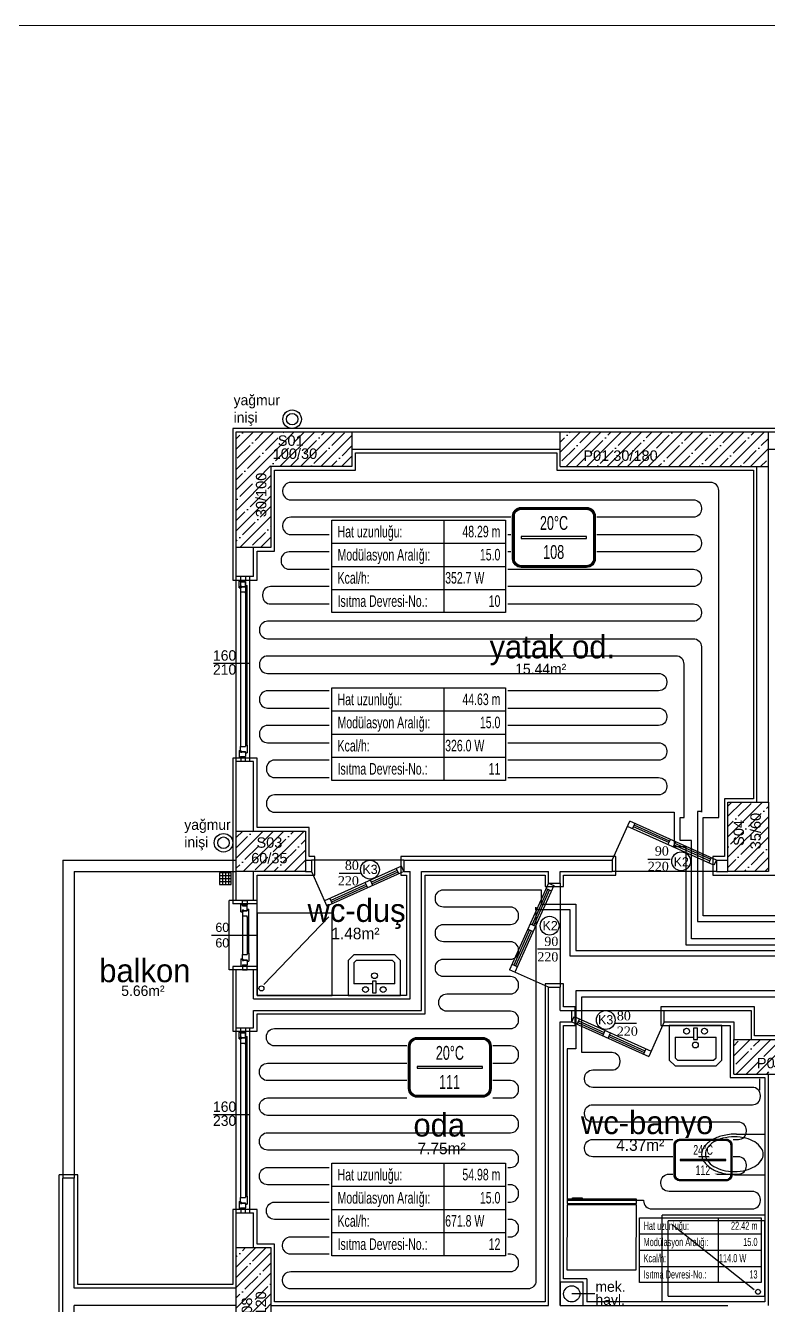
# Model space of a CAD drawing. Header units: centimetres. Extents: x 275281 to 287704, y -444050 to -441150.
# Drawn here: x 277369 to 278011, y -442256 to -441150 of the extents above; entities that cross this region are included whole.
import ezdxf
from ezdxf.enums import TextEntityAlignment as Align

# ---------------------------------------------------------------- set-up
doc = ezdxf.new("R2010")
doc.units = ezdxf.units.CM
doc.layers.add('ANTED', color=144, linetype='CONTINUOUS', lineweight=0)
doc.layers.add('ROTAS-ISITMA-PEX', color=1, linetype='Continuous', lineweight=30)
for name, color, linetype in [('MKDU0', 50, 'CONTINUOUS'), ('ROTAS-ISITMA-ETIKET', 2, 'Continuous'), ('ROTAS-ISITMA-MAHAL-ETIKET', 2, 'Continuous')]:
    doc.layers.add(name, color=color, linetype=linetype)
doc.styles.add('arial_1_18', font='arial.ttf', dxfattribs={"height": 0.2})
doc.styles.add('ROTAS-YAZI', font='arial.ttf')
pattern_1 = [(45, (255901.426, -437638.89), (-8.838835, 8.838835), []), (45, (255910.265, -437638.89), (-8.838835, 8.838835), [15.625, -3.125, 0, -3.125])]

# ---------------------------------------------------------------- blocks, each defined once
blk = doc.blocks.new('ROTAS-YI-MAHAL')
at = {"color": 2, "extrusion": (0, 0, -1)}
for points in [[(35.7, -18.4), (35.7, 18.4, 0.414214), (28.2, 25.9), (-28.2, 25.9, 0.414214), (-35.7, 18.4), (-35.7, -18.4, 0.414214), (-28.2, -25.9), (28.2, -25.9, 0.414214)], [(34.2, -18.4), (34.2, 18.4, 0.414214), (28.2, 24.4), (-28.2, 24.4, 0.414214), (-34.2, 18.4), (-34.2, -18.4, 0.414214), (-28.2, -24.4), (28.2, -24.4, 0.414214)]]:
    blk.add_lwpolyline(points, format="xyb", close=True, dxfattribs=at)
at = {"color": 4, "extrusion": (0, 0, -1)}
for points in [[(35.2, -18.4), (35.2, 18.4, 0.414214), (28.2, 25.4), (-28.2, 25.4, 0.414214), (-35.2, 18.4), (-35.2, -18.4, 0.414214), (-28.2, -25.4), (28.2, -25.4, 0.414214)], [(34.7, -18.4), (34.7, 18.4, 0.414214), (28.2, 24.9), (-28.2, 24.9, 0.414214), (-34.7, 18.4), (-34.7, -18.4, 0.414214), (-28.2, -24.9), (28.2, -24.9, 0.414214)]]:
    blk.add_lwpolyline(points, format="xyb", close=True, dxfattribs=at)
at = {"color": 2, "extrusion": (0, 0, -1)}
blk.add_lwpolyline([(28.2, -0.8), (-28.2, -0.8), (-28.2, 0.8), (28.2, 0.8)], close=True, dxfattribs=at)
at = {"color": 4, "style": 'ROTAS-YAZI', "width": 0.65}
blk.add_attdef('DERECE', (-12.1, 6.5), '', height=12, dxfattribs=at)
at = {"color": 2, "style": 'ROTAS-YAZI', "width": 0.65, "flags": 1}
for tag in ['ALAN', 'MAHAL']:
    blk.add_attdef(tag, (0, 0), '', height=5, dxfattribs=at)
at = {"color": 1, "style": 'ROTAS-YAZI', "width": 0.65}
blk.add_attdef('NO', (-9.3, -18.6), '', height=12, dxfattribs=at)
blk = doc.blocks.new('ROTAS-YI-ETIKET')
at = {"color": 2}
for p, q in [((96.9, 0), (96.9, -80)), ((0, -20), (150, -20)), ((0, -40), (150, -40)), ((0, -60), (150, -60))]:
    blk.add_line(p, q, dxfattribs=at)
at = {"color": 2, "extrusion": (0, 0, -1)}
blk.add_lwpolyline([(-150, 0), (-150, -80), (0, -80), (0, 0)], close=True, dxfattribs=at)
at = {"color": 2, "style": 'ROTAS-YAZI', "width": 0.65}
for s, p in [('Hat uzunluğu:', (5, -10)), ('Modülasyon Aralığı:', (5, -30)), ('Kcal/h:', (5, -50)), ('Isıtma Devresi-No.:', (5, -70))]:
    blk.add_text(s, height=10, dxfattribs=at).set_placement(p, align=Align.MIDDLE_LEFT)
at = {"color": 2, "style": 'ROTAS-YAZI', "width": 0.65, "flags": 1}
for tag in ['ALAN', 'NO', 'DERECE', 'BORU', 'MAHAL']:
    blk.add_attdef(tag, (0, 0), '', height=5, dxfattribs=at)
at = {"color": 2, "style": 'ROTAS-YAZI', "width": 0.65}
for tag, p in [('UZ', (145.7, -14.9)), ('AR', (145.7, -34.9)), ('NO1', (145.7, -75))]:
    blk.add_attdef(tag, text='', height=10, dxfattribs=at).set_placement(p, align=Align.RIGHT)
blk.add_attdef('YER', (98, -54.9), '', height=10, dxfattribs=at)

msp = doc.modelspace()

# ---------------------------------------------------------------- hatches: boundary and pattern name
at = {"layer": 'MKDU0', "ltscale": 0.03}
h = msp.add_hatch(dxfattribs=at)
h.set_pattern_fill('ANSI35', color=8, scale=50, style=0)
h.set_pattern_definition(pattern_1)
h.paths.add_polyline_path([(277651.3, -441500.8), (277551.3, -441500.8), (277551.3, -441600.8), (277581.3, -441600.8), (277581.3, -441530.8), (277651.3, -441530.8)])
h.paths.add_polyline_path([(277579.8, -441576.8), (277579.8, -441533.7), (277565.8, -441533.7), (277565.8, -441576.8)], flags=24)
h.paths.add_polyline_path([(277580.5, -441526.6), (277623.6, -441526.6), (277623.6, -441512.6), (277580.5, -441512.6)], flags=24)
h.paths.add_polyline_path([(277584.9, -441515.3), (277611.9, -441515.3), (277611.9, -441501.4), (277584.9, -441501.4)], flags=24)
h = msp.add_hatch(dxfattribs=at)
h.set_pattern_fill('ANSI35', color=8, scale=50, style=0)
h.set_pattern_definition(pattern_1)
h.paths.add_polyline_path([(278011.3, -441500.8), (277831.3, -441500.8), (277831.3, -441530.8), (278011.3, -441530.8)])
h.paths.add_polyline_path([(277849, -441528.3), (277917.9, -441528.3), (277917.9, -441514.3), (277849, -441514.3)], flags=24)
h = msp.add_hatch(dxfattribs=at)
h.set_pattern_fill('ANSI35', color=8, scale=50, style=0)
h.set_pattern_definition(pattern_1)
h.paths.add_polyline_path([(278011.3, -441820.8), (277976.3, -441820.8), (277976.3, -441880.8), (278011.3, -441880.8)])
h.paths.add_polyline_path([(278007.2, -441863.8), (278007.2, -441827.7), (277993.2, -441827.7), (277993.2, -441863.8)], flags=24)
h.paths.add_polyline_path([(277992.6, -441860.9), (277992.6, -441833.9), (277978.7, -441833.9), (277978.7, -441860.9)], flags=24)
h = msp.add_hatch(dxfattribs=at)
h.set_pattern_fill('ANSI35', color=8, scale=50, style=0)
h.set_pattern_definition(pattern_1)
h.paths.add_polyline_path([(277611.3, -441845.8), (277551.3, -441845.8), (277551.3, -441880.8), (277611.3, -441880.8)])
h.paths.add_polyline_path([(277561.9, -441876.2), (277598, -441876.2), (277598, -441862.2), (277561.9, -441862.2)], flags=24)
h.paths.add_polyline_path([(277566.5, -441862.7), (277593.5, -441862.7), (277593.5, -441848.7), (277566.5, -441848.7)], flags=24)
h = msp.add_hatch(dxfattribs=at)
h.set_pattern_fill('ANSI35', color=8, scale=50, style=0)
h.set_pattern_definition(pattern_1)
h.paths.add_polyline_path([(278241.3, -442025.8), (277981.3, -442025.8), (277981.3, -442055.8), (278241.3, -442055.8)])
h.paths.add_polyline_path([(277999, -442053.3), (278067.9, -442053.3), (278067.9, -442039.3), (277999, -442039.3)], flags=24)
h = msp.add_hatch(dxfattribs=at)
h.set_pattern_fill('ANSI35', color=8, scale=50, style=0)
h.set_pattern_definition(pattern_1)
h.paths.add_polyline_path([(277581.3, -442205.8), (277551.3, -442205.8), (277551.3, -442325.8), (277581.3, -442325.8)])
h.paths.add_polyline_path([(277579.6, -442284.4), (277579.6, -442241.3), (277565.6, -442241.3), (277565.6, -442284.4)], flags=24)
h.paths.add_polyline_path([(277567.5, -442273.7), (277567.5, -442246.6), (277553.5, -442246.6), (277553.5, -442273.7)], flags=24)

# ---------------------------------------------------------------- linework, layer by layer
at = {"layer": 'ANTED'}
msp.add_line((275280.8, -441149.6), (281418.1, -441149.6), dxfattribs=at)
at = {"layer": 'MKDU0', "color": 8, "ltscale": 0.03}
for p, q in [((277651.3, -441497.8), (277548.3, -441497.8)), ((277548.3, -441497.8), (277548.3, -441600.8)), ((277831.3, -441497.8), (277651.3, -441497.8)), ((277651.3, -441500.8), (277831.3, -441500.8)), ((278011.3, -441497.8), (277831.3, -441497.8)), ((278059.1, -441497.8), (278011.3, -441497.8)), ((278011.3, -441500.8), (278056.1, -441500.8)), ((277651.3, -441515.8), (277831.3, -441515.8)), ((277654.3, -441518.8), (277828.3, -441518.8)), ((277654.3, -441533.8), (277654.3, -441518.8)), ((277828.3, -441518.8), (277828.3, -441533.8)), ((278011.3, -441515.8), (278056.1, -441515.8)), ((277584.3, -441603.8), (277584.3, -441533.8)), ((277584.3, -441533.8), (277654.3, -441533.8)), ((277828.3, -441533.8), (277998.3, -441533.8)), ((277998.3, -441533.8), (277998.3, -441817.8)), ((278001.3, -441820.8), (278001.3, -441530.8)), ((278011.3, -441820.8), (278011.3, -441530.8)), ((277548.3, -441600.8), (277548.3, -441628.8)), ((277551.3, -441625.8), (277551.3, -441600.8)), ((277566.3, -441625.8), (277566.3, -441600.8)), ((277569.3, -441628.8), (277569.3, -441603.8)), ((277569.3, -441603.8), (277584.3, -441603.8)), ((277548.3, -441628.8), (277569.3, -441628.8)), ((277566.3, -441625.8), (277551.3, -441625.8)), ((277551.3, -441785.8), (277551.3, -441625.8)), ((277553.7, -441629.1), (277555.1, -441629.1)), ((277553.7, -441635.5), (277553.7, -441629.1)), ((277555.1, -441629.1), (277555.1, -441772.6)), ((277555.1, -441630.3), (277555.1, -441629.1)), ((277555.1, -441630.3), (277559.3, -441630.3)), ((277555.1, -441634), (277556.1, -441634)), ((277555.1, -441635.5), (277555.1, -441634)), ((277555.1, -441634.6), (277555.1, -441639)), ((277555.1, -441634.6), (277555.6, -441634.6)), ((277555.3, -441629.8), (277555.3, -441625.8)), ((277559.3, -441629.8), (277555.3, -441629.8)), ((277555.6, -441634.9), (277555.6, -441634.6)), ((277555.6, -441634.9), (277556.1, -441634.9)), ((277556.1, -441634.3), (277556.1, -441634)), ((277556.1, -441634.3), (277559.3, -441634.3)), ((277556.1, -441634.9), (277556.1, -441634.6)), ((277556.1, -441634.6), (277559.3, -441634.6)), ((277559.3, -441625.8), (277559.3, -441629.8)), ((277559.3, -441630.3), (277559.3, -441771.4)), ((277559.3, -441634.3), (277559.3, -441630.3)), ((277559.3, -441633.4), (277559.3, -441634.6)), ((277559.3, -441633.4), (277560.7, -441633.4)), ((277560.7, -441771.4), (277560.7, -441633.4)), ((277560.7, -441640.2), (277560.7, -441633.4)), ((277563.1, -441785.8), (277563.1, -441625.8)), ((277553.7, -441635.5), (277555.1, -441635.5)), ((277555.1, -441639), (277559.3, -441639)), ((277559.3, -441640.2), (277559.3, -441639)), ((277559.3, -441640.2), (277560.7, -441640.2)), ((277531.7, -441700.8), (277563.1, -441700.8)), ((277553.7, -441776.1), (277553.7, -441782.5)), ((277553.7, -441776.1), (277555.1, -441776.1)), ((277555.1, -441772.6), (277559.3, -441772.6)), ((277555.1, -441777), (277555.1, -441772.6)), ((277555.1, -441776.1), (277555.1, -441777.6)), ((277555.1, -441777), (277555.6, -441777)), ((277555.1, -441777.6), (277556.1, -441777.6)), ((277555.6, -441776.7), (277556.1, -441776.7)), ((277555.6, -441776.7), (277555.6, -441777)), ((277556.1, -441776.7), (277556.1, -441777)), ((277556.1, -441777), (277559.3, -441777)), ((277556.1, -441777.3), (277556.1, -441777.6)), ((277556.1, -441777.3), (277559.3, -441777.3)), ((277559.3, -441771.4), (277559.3, -441772.6)), ((277559.3, -441771.4), (277560.7, -441771.4)), ((277559.3, -441778.2), (277559.3, -441777)), ((277559.3, -441777.3), (277559.3, -441781.3)), ((277559.3, -441778.2), (277560.7, -441778.2)), ((277560.7, -441771.4), (277560.7, -441778.2)), ((277548.3, -441782.8), (277548.3, -441845.8)), ((277569.3, -441782.8), (277548.3, -441782.8)), ((277551.3, -441845.8), (277551.3, -441785.8)), ((277566.3, -441785.8), (277551.3, -441785.8)), ((277553.7, -441782.5), (277555.1, -441782.5)), ((277555.1, -441781.3), (277555.1, -441782.5)), ((277555.1, -441781.3), (277559.3, -441781.3)), ((277555.3, -441781.8), (277555.3, -441785.8)), ((277559.3, -441781.8), (277555.3, -441781.8)), ((277559.3, -441785.8), (277559.3, -441781.8)), ((277566.3, -441845.8), (277566.3, -441785.8)), ((277569.3, -441842.8), (277569.3, -441782.8)), ((277973.3, -441817.8), (277973.3, -441867.8)), ((277998.3, -441817.8), (277973.3, -441817.8)), ((277614.3, -441842.8), (277569.3, -441842.8)), ((277614.3, -441867.8), (277614.3, -441842.8)), ((277876.3, -441870.8), (277891.4, -441837.1)), ((277964.2, -441875.3), (277889.4, -441841.7)), ((277966.3, -441870.8), (277891.4, -441837.1)), ((277893.9, -441843.7), (277896, -441839.2)), ((277925.3, -441855.8), (277894.7, -441842.1)), ((277925.9, -441854.4), (277895.3, -441840.7)), ((277548.3, -441845.8), (277548.3, -441880.8)), ((277926.6, -441852.9), (277924.5, -441857.5)), ((277931.1, -441855), (277929.1, -441859.5)), ((277961.1, -441870.2), (277930.5, -441856.5)), ((277960.4, -441871.6), (277929.8, -441857.9)), ((277611.3, -441870.8), (277616.3, -441870.8)), ((277619.3, -441867.8), (277614.3, -441867.8)), ((277696.3, -441870.8), (277616.3, -441870.8)), ((277619.3, -441883.8), (277619.3, -441867.8)), ((277694.2, -441876.2), (277627.7, -441906.1)), ((277691.7, -441882.8), (277689.7, -441878.3)), ((277879.3, -441867.8), (277693.5, -441867.8)), ((277693.5, -441867.8), (277693.5, -441883.8)), ((277696.3, -441880.8), (277694.2, -441876.2)), ((277696.5, -441870.8), (277876.3, -441870.8)), ((277696.5, -441880.8), (277696.5, -441870.8)), ((277876.3, -441870.8), (277876.3, -441880.8)), ((277879.3, -441883.8), (277879.3, -441867.8)), ((277907.2, -441870.1), (277926.5, -441870.1)), ((277961.7, -441868.7), (277959.7, -441873.3)), ((277973.3, -441867.8), (277963.3, -441867.8)), ((277963.3, -441867.8), (277963.3, -441883.8)), ((277966.3, -441870.8), (277964.2, -441875.3)), ((277966.3, -441870.8), (277976.3, -441870.8)), ((277966.3, -441870.8), (277966.3, -441880.8)), ((277546.8, -441881.9), (277536.8, -441881.9)), ((277536.8, -441881.9), (277536.8, -441891.9)), ((277536.8, -441884.3), (277546.8, -441884.3)), ((277536.8, -441886.9), (277546.8, -441886.9)), ((277536.8, -441889.4), (277546.8, -441889.4)), ((277539.3, -441881.9), (277539.3, -441891.9)), ((277541.9, -441881.9), (277541.9, -441891.9)), ((277544.5, -441881.9), (277544.5, -441891.9)), ((277546.8, -441891.9), (277546.8, -441881.9)), ((277548.3, -441880.8), (277548.3, -441908.8)), ((277551.3, -441905.8), (277551.3, -441880.8)), ((277566.3, -441905.8), (277566.3, -441880.8)), ((277569.3, -441883.8), (277611.3, -441883.8)), ((277569.3, -441908.8), (277569.3, -441883.8)), ((277611.3, -441880.8), (277616.3, -441880.8)), ((277611.3, -441883.8), (277619.3, -441883.8)), ((277616.3, -441880.8), (277629.7, -441910.7)), ((277696.3, -441880.8), (277629.7, -441910.7)), ((277640.2, -441882.1), (277658.4, -441882.1)), ((277669.5, -441892.8), (277667.4, -441888.3)), ((277690.4, -441879.9), (277668.1, -441889.9)), ((277691.1, -441881.3), (277668.8, -441891.3)), ((277693.5, -441883.8), (277698.5, -441883.8)), ((277696.5, -441880.8), (277701.5, -441880.8)), ((277698.5, -441883.8), (277698.5, -441987.8)), ((277701.5, -441990.8), (277701.5, -441880.8)), ((277711.5, -441880.8), (277821.3, -441880.8)), ((277711.5, -442000.8), (277711.5, -441880.8)), ((277714.5, -441883.8), (277818.3, -441883.8)), ((277714.5, -442003.8), (277714.5, -441883.8)), ((277818.3, -441883.8), (277818.3, -441893.8)), ((277821.3, -441890.8), (277821.3, -441880.8)), ((277831.3, -441890.8), (277831.3, -441880.8)), ((277831.3, -441880.8), (277876.3, -441880.8)), ((277834.3, -441893.8), (277834.3, -441883.8)), ((277834.3, -441883.8), (277879.3, -441883.8)), ((277966.3, -441880.8), (277876.3, -441880.8)), ((277963.3, -441883.8), (278024.3, -441883.8)), ((277966.3, -441880.8), (277976.3, -441880.8)), ((277536.8, -441891.9), (277546.8, -441891.9)), ((277663.6, -441891.9), (277633, -441905.7)), ((277664.2, -441893.4), (277633.6, -441907.1)), ((277664.9, -441894.9), (277662.8, -441890.3)), ((277821.3, -441890.8), (277787.6, -441965.6)), ((277825.9, -441892.8), (277792.2, -441967.7)), ((277820.7, -441896), (277807, -441926.6)), ((277822.2, -441896.6), (277808.4, -441927.2)), ((277818.3, -441893.8), (277834.3, -441893.8)), ((277819.2, -441895.3), (277823.8, -441897.4)), ((277821.3, -441890.8), (277831.3, -441890.8)), ((277821.3, -441890.8), (277825.9, -441892.8)), ((277831.3, -441890.8), (277831.3, -441980.8)), ((277545.3, -441965.8), (277545.3, -441905.8)), ((277551.3, -441905.8), (277545.3, -441905.8)), ((277569.3, -441908.8), (277548.3, -441908.8)), ((277566.3, -441905.8), (277551.3, -441905.8)), ((277555.2, -441915.5), (277555.2, -441909.1)), ((277555.2, -441909.1), (277556.6, -441909.1)), ((277556.6, -441910.3), (277556.6, -441909.1)), ((277556.6, -441910.3), (277560.8, -441910.3)), ((277556.8, -441909.8), (277556.8, -441905.8)), ((277556.8, -441905.8), (277560.8, -441905.8)), ((277560.8, -441909.8), (277556.8, -441909.8)), ((277560.8, -441905.8), (277560.8, -441909.8)), ((277560.8, -441914.3), (277560.8, -441910.3)), ((277569.3, -441905.8), (277566.3, -441905.8)), ((277569.3, -441965.8), (277569.3, -441905.8)), ((277632.2, -441904.1), (277634.3, -441908.6)), ((277555.2, -441915.5), (277556.6, -441915.5)), ((277556.6, -441915.5), (277556.6, -441914)), ((277556.6, -441914), (277557.6, -441914)), ((277556.6, -441914.6), (277557.1, -441914.6)), ((277556.6, -441914.6), (277556.6, -441919)), ((277556.6, -441919), (277560.8, -441919)), ((277556.6, -441919), (277556.6, -441952.6)), ((277557.1, -441914.9), (277557.1, -441914.6)), ((277557.1, -441914.9), (277557.6, -441914.9)), ((277557.6, -441914.3), (277557.6, -441914)), ((277557.6, -441914.3), (277560.8, -441914.3)), ((277557.6, -441914.6), (277560.8, -441914.6)), ((277557.6, -441914.9), (277557.6, -441914.6)), ((277560.8, -441913.4), (277562.2, -441913.4)), ((277560.8, -441913.4), (277560.8, -441914.6)), ((277560.8, -441920.2), (277560.8, -441919)), ((277560.8, -441920.2), (277562.2, -441920.2)), ((277560.8, -441920.2), (277560.8, -441951.4)), ((277562.2, -441920.2), (277562.2, -441913.4)), ((277562.2, -441951.4), (277562.2, -441920.2)), ((277569.3, -441987.8), (277569.3, -441916.4)), ((277569.3, -441916.4), (277569.3, -441987.8)), ((277569.3, -441916.4), (277634.3, -441916.4)), ((277631.3, -441919.9), (277575.1, -441978.5)), ((277634.3, -441987.8), (277634.3, -441916.4)), ((277804.9, -441931.2), (277791.2, -441961.8)), ((277806.4, -441931.8), (277792.6, -441962.4)), ((277803.4, -441930.5), (277808, -441932.5)), ((277805.5, -441925.9), (277810.1, -441928)), ((277530, -441935.8), (277569.3, -441935.8)), ((277555.2, -441956.1), (277555.2, -441962.5)), ((277555.2, -441956.1), (277556.6, -441956.1)), ((277556.6, -441952.6), (277560.8, -441952.6)), ((277556.6, -441957), (277556.6, -441952.6)), ((277556.6, -441956.1), (277556.6, -441957.6)), ((277560.8, -441951.4), (277560.8, -441952.6)), ((277560.8, -441951.4), (277562.2, -441951.4)), ((277562.2, -441951.4), (277562.2, -441958.2)), ((277653, -441952.8), (277648, -441957.8)), ((277688.3, -441952.8), (277653, -441952.8)), ((277693.3, -441957.8), (277688.3, -441952.8)), ((277811.7, -441947.5), (277831, -441947.5)), ((277551.3, -441965.8), (277545.3, -441965.8)), ((277548.3, -441962.8), (277548.3, -442018.8)), ((277569.3, -441962.8), (277548.3, -441962.8)), ((277551.3, -442015.8), (277551.3, -441965.8)), ((277566.3, -441965.8), (277551.3, -441965.8)), ((277555.2, -441962.5), (277556.6, -441962.5)), ((277556.6, -441957), (277557.1, -441957)), ((277556.6, -441957.6), (277557.6, -441957.6)), ((277556.6, -441961.3), (277556.6, -441962.5)), ((277556.6, -441961.3), (277560.8, -441961.3)), ((277556.8, -441961.8), (277556.8, -441965.8)), ((277560.8, -441961.8), (277556.8, -441961.8)), ((277556.8, -441965.8), (277560.8, -441965.8)), ((277557.1, -441956.7), (277557.6, -441956.7)), ((277557.1, -441956.7), (277557.1, -441957)), ((277557.6, -441956.7), (277557.6, -441957)), ((277557.6, -441957), (277560.8, -441957)), ((277557.6, -441957.3), (277557.6, -441957.6)), ((277557.6, -441957.3), (277560.8, -441957.3)), ((277560.8, -441958.2), (277560.8, -441957)), ((277560.8, -441957.3), (277560.8, -441961.3)), ((277560.8, -441958.2), (277562.2, -441958.2)), ((277560.8, -441965.8), (277560.8, -441961.8)), ((277566.3, -441990.8), (277566.3, -441965.8)), ((277569.3, -441965.8), (277566.3, -441965.8)), ((277648, -441957.8), (277648, -441987.8)), ((277655.1, -441957.8), (277653, -441959.8)), ((277653, -441959.8), (277653, -441977.8)), ((277686.3, -441957.8), (277655.1, -441957.8)), ((277688.3, -441959.8), (277686.3, -441957.8)), ((277688.3, -441977.8), (277688.3, -441959.8)), ((277693.3, -441987.8), (277693.3, -441957.8)), ((277821.3, -441980.8), (277787.6, -441965.6)), ((277794.3, -441963.1), (277789.7, -441961.1)), ((277669, -441977.8), (277653, -441977.8)), ((277672.3, -441975.5), (277669, -441975.5)), ((277669, -441975.5), (277669, -441985.5)), ((277672.3, -441985.5), (277672.3, -441975.5)), ((277688.3, -441977.8), (277672.3, -441977.8)), ((277834.3, -441977.8), (277818.3, -441977.8)), ((277818.3, -441977.8), (277818.3, -442252.8)), ((277834.3, -441997.8), (277834.3, -441977.8)), ((277698.5, -441987.8), (277569.3, -441987.8)), ((277569.3, -441987.8), (277634.3, -441987.8)), ((277648, -441987.8), (277693.3, -441987.8)), ((277669, -441985.5), (277672.3, -441985.5)), ((277821.3, -442255.8), (277821.3, -441980.8)), ((277821.3, -441980.8), (277831.3, -441980.8)), ((277831.3, -442000.8), (277831.3, -441980.8)), ((277566.3, -441990.8), (277701.5, -441990.8)), ((277844.3, -441997.8), (277834.3, -441997.8)), ((277844.3, -442013.8), (277844.3, -441997.8)), ((277999.3, -441997.8), (277918.3, -441997.8)), ((277918.3, -441997.8), (277918.3, -442013.8)), ((277999.3, -442022.8), (277999.3, -441997.8)), ((277566.3, -442015.8), (277566.3, -442000.8)), ((277566.3, -442000.8), (277711.5, -442000.8)), ((277569.3, -442018.8), (277569.3, -442003.8)), ((277569.3, -442003.8), (277714.5, -442003.8)), ((277831.3, -442000.8), (277841.3, -442000.8)), ((277831.3, -442255.8), (277831.3, -442010.8)), ((277831.3, -442010.8), (277841.3, -442010.8)), ((277841.3, -442010.8), (277841.3, -442000.8)), ((277841.3, -442000.8), (277921.3, -442000.8)), ((277841.3, -442010.8), (277843.3, -442006.2)), ((277841.3, -442010.8), (277907.9, -442040.7)), ((277843.3, -442006.2), (277909.9, -442036.1)), ((277845.9, -442012.8), (277847.9, -442008.3)), ((277846.5, -442011.3), (277868.8, -442021.3)), ((277847.2, -442009.9), (277869.4, -442019.9)), ((277921.3, -442010.8), (277907.9, -442040.7)), ((277921.3, -442000.8), (277996.3, -442000.8)), ((277921.3, -442010.8), (277921.3, -442000.8)), ((277921.3, -442010.8), (277981.3, -442010.8)), ((277981.3, -442010.8), (277981.3, -442025.8)), ((277996.3, -442000.8), (277996.3, -442025.8)), ((277548.3, -442018.8), (277569.3, -442018.8)), ((277551.3, -442015.8), (277566.3, -442015.8)), ((277551.3, -442175.8), (277551.3, -442015.8)), ((277553.7, -442019.1), (277555.1, -442019.1)), ((277553.7, -442025.5), (277553.7, -442019.1)), ((277555.1, -442019.1), (277555.1, -442162.6)), ((277555.1, -442020.3), (277555.1, -442019.1)), ((277555.1, -442020.3), (277559.3, -442020.3)), ((277555.3, -442019.8), (277555.3, -442015.8)), ((277559.3, -442019.8), (277555.3, -442019.8)), ((277559.3, -442015.8), (277559.3, -442019.8)), ((277559.3, -442020.3), (277559.3, -442161.4)), ((277559.3, -442024.3), (277559.3, -442020.3)), ((277563.1, -442175.8), (277563.1, -442015.8)), ((277834.3, -442232.8), (277834.3, -442013.8)), ((277834.3, -442013.8), (277844.3, -442013.8)), ((277868.1, -442022.8), (277870.2, -442018.3)), ((277872.7, -442024.9), (277874.7, -442020.3)), ((277874, -442021.9), (277904.6, -442035.7)), ((277897.3, -442012.1), (277879.2, -442012.1)), ((277918.3, -442013.8), (277978.3, -442013.8)), ((277971, -442013.8), (277925.6, -442013.8)), ((277925.6, -442013.8), (277925.6, -442043.8)), ((277946.6, -442016), (277946.6, -442026)), ((277950, -442016), (277946.6, -442016)), ((277950, -442026), (277950, -442016)), ((277971, -442043.8), (277971, -442013.8)), ((277978.3, -442013.8), (277978.3, -442025.8)), ((277553.7, -442025.5), (277555.1, -442025.5)), ((277555.1, -442024), (277556.1, -442024)), ((277555.1, -442025.5), (277555.1, -442024)), ((277555.1, -442024.6), (277555.1, -442029)), ((277555.1, -442024.6), (277555.6, -442024.6)), ((277555.1, -442029), (277559.3, -442029)), ((277555.6, -442024.9), (277555.6, -442024.6)), ((277555.6, -442024.9), (277556.1, -442024.9)), ((277556.1, -442024.3), (277556.1, -442024)), ((277556.1, -442024.3), (277559.3, -442024.3)), ((277556.1, -442024.9), (277556.1, -442024.6)), ((277556.1, -442024.6), (277559.3, -442024.6)), ((277559.3, -442023.4), (277559.3, -442024.6)), ((277559.3, -442023.4), (277560.7, -442023.4)), ((277559.3, -442030.2), (277559.3, -442029)), ((277559.3, -442030.2), (277560.7, -442030.2)), ((277560.7, -442161.4), (277560.7, -442023.4)), ((277560.7, -442030.2), (277560.7, -442023.4)), ((277873.4, -442023.4), (277904, -442037.1)), ((277930.6, -442023.8), (277946.6, -442023.8)), ((277930.6, -442023.8), (277930.6, -442041.7)), ((277946.6, -442026), (277950, -442026)), ((277950, -442023.8), (277966, -442023.8)), ((277966, -442041.7), (277966, -442023.8)), ((277978.3, -442025.8), (277978.3, -442058.8)), ((278044.3, -442022.8), (277999.3, -442022.8)), ((277905.3, -442034.1), (277903.3, -442038.6)), ((277925.6, -442043.8), (277930.6, -442048.8)), ((277930.6, -442041.7), (277932.7, -442043.8)), ((277932.7, -442043.8), (277963.9, -442043.8)), ((277963.9, -442043.8), (277966, -442041.7)), ((277966, -442048.8), (277971, -442043.8)), ((277930.6, -442048.8), (277966, -442048.8)), ((278011.3, -442255.8), (278011.3, -442055.8)), ((277978.3, -442058.8), (278008.3, -442058.8)), ((278003.5, -442059.8), (278003.5, -442069.8)), ((278008.3, -442058.8), (278008.3, -442252.8)), ((277531.7, -442090.9), (277563.1, -442090.8)), ((277983.6, -442107.8), (278008.5, -442107.8)), ((278008.5, -442142.8), (278008.5, -442107.7)), ((277414.3, -442142.8), (277398.3, -442142.8)), ((277398.3, -442348.8), (277398.3, -442142.8)), ((277414.3, -442237.8), (277414.3, -442142.8)), ((277983.6, -442142.8), (278008.5, -442142.8)), ((277411.3, -442145.8), (277401.3, -442145.8)), ((277401.3, -442345.8), (277401.3, -442145.8)), ((277411.3, -442240.8), (277411.3, -442145.8)), ((277553.7, -442166.1), (277553.7, -442172.5)), ((277553.7, -442166.1), (277555.1, -442166.1)), ((277555.1, -442162.6), (277559.3, -442162.6)), ((277555.1, -442167), (277555.1, -442162.6)), ((277555.1, -442166.1), (277555.1, -442167.6)), ((277559.3, -442161.4), (277559.3, -442162.6)), ((277559.3, -442161.4), (277560.7, -442161.4)), ((277560.7, -442161.4), (277560.7, -442168.2)), ((277897.2, -442164), (277837.2, -442163.9)), ((277837.2, -442163.9), (277837.2, -442167.8)), ((277841.9, -442163.9), (277841.9, -442162.9)), ((277841.9, -442162.9), (277850.2, -442162.9)), ((277850.2, -442164), (277841.9, -442163.9)), ((277850.2, -442162.9), (277850.2, -442164)), ((277897.2, -442167.8), (277897.2, -442164)), ((277569.3, -442172.8), (277548.3, -442172.8)), ((277548.3, -442172.8), (277548.3, -442237.8)), ((277551.3, -442205.8), (277551.3, -442175.8)), ((277551.3, -442175.8), (277566.3, -442175.8)), ((277553.7, -442172.5), (277555.1, -442172.5)), ((277555.1, -442167), (277555.6, -442167)), ((277555.1, -442167.6), (277556.1, -442167.6)), ((277555.1, -442171.3), (277555.1, -442172.5)), ((277555.1, -442171.3), (277559.3, -442171.3)), ((277555.3, -442171.8), (277555.3, -442175.8)), ((277559.3, -442171.8), (277555.3, -442171.8)), ((277555.6, -442166.7), (277556.1, -442166.7)), ((277555.6, -442166.7), (277555.6, -442167)), ((277556.1, -442166.7), (277556.1, -442167)), ((277556.1, -442167), (277559.3, -442167)), ((277556.1, -442167.3), (277556.1, -442167.6)), ((277556.1, -442167.3), (277559.3, -442167.3)), ((277559.3, -442168.2), (277559.3, -442167)), ((277559.3, -442167.3), (277559.3, -442171.3)), ((277559.3, -442168.2), (277560.7, -442168.2)), ((277559.3, -442175.8), (277559.3, -442171.8)), ((277566.3, -442205.8), (277566.3, -442175.8)), ((277569.3, -442202.8), (277569.3, -442172.8)), ((277837.2, -442168.8), (277837.1, -442224.9)), ((277837.2, -442167.8), (277897.2, -442167.8)), ((277897.2, -442168.8), (277837.2, -442168.8)), ((277842.2, -442168.8), (277842.2, -442167.8)), ((277892.2, -442168.8), (277892.2, -442167.8)), ((277897.1, -442224.9), (277897.2, -442168.8)), ((278008.3, -442177.8), (277919.6, -442177.8)), ((277919.6, -442252.8), (277919.6, -442177.8)), ((278008.3, -442182.8), (277924.6, -442182.8)), ((277924.6, -442247.8), (277924.6, -442182.8)), ((277928.1, -442185.8), (277999, -442241.9)), ((278008.3, -442247.8), (278008.3, -442182.8)), ((277584.3, -442202.8), (277569.3, -442202.8)), ((277584.3, -442252.8), (277584.3, -442202.8)), ((277854.3, -442232.8), (277834.3, -442232.8)), ((277837.1, -442224.9), (277897.1, -442224.9)), ((277854.3, -442232.8), (277854.3, -442252.8)), ((277551.3, -442240.8), (277411.3, -442240.8)), ((277548.3, -442237.8), (277414.3, -442237.8)), ((277851.3, -442235.8), (277831.3, -442235.8)), ((277831.3, -442235.8), (277831.3, -442255.8)), ((277851.3, -442255.8), (277851.3, -442235.8)), ((277818.3, -442252.8), (277584.3, -442252.8)), ((277861.3, -442245.8), (277841.3, -442245.8)), ((277966.3, -442252.8), (277854.3, -442252.8)), ((277924.6, -442247.8), (278008.3, -442247.8)), ((278008.3, -442252.8), (277966.3, -442252.8)), ((277551.3, -442255.8), (277411.3, -442255.8)), ((277411.3, -442345.8), (277411.3, -442255.8)), ((277581.3, -442255.8), (277821.3, -442255.8)), ((277831.3, -442255.8), (277976.3, -442255.8)), ((277831.3, -442255.8), (277851.3, -442255.8))]:
    msp.add_line(p, q, dxfattribs=at)
for points in [[(277551.3, -441600.8), (277551.3, -441500.8)], [(277551.3, -441500.8), (277651.3, -441500.8)], [(277651.3, -441500.8), (277651.3, -441530.8)], [(277831.3, -441530.8), (277831.3, -441500.8)], [(277831.3, -441500.8), (278011.3, -441500.8)], [(278011.3, -441530.8), (278011.3, -441500.8)], [(277651.3, -441530.8), (277581.3, -441530.8)], [(277581.3, -441530.8), (277581.3, -441600.8)], [(277831.3, -441530.8), (278011.3, -441530.8)], [(277581.3, -441600.8), (277551.3, -441600.8)], [(277976.3, -441880.8), (277976.3, -441820.8)], [(277976.3, -441820.8), (278011.3, -441820.8)], [(278011.3, -441820.8), (278011.3, -441880.8)], [(277551.3, -441880.8), (277551.3, -441845.8)], [(277551.3, -441845.8), (277611.3, -441845.8)], [(277611.3, -441845.8), (277611.3, -441880.8)], [(277401.3, -441870.8), (277401.3, -442145.8)], [(277401.3, -441870.8), (277551.3, -441870.8)], [(277616.3, -441870.8), (277616.3, -441880.8)], [(277411.3, -441880.8), (277411.3, -442145.8)], [(277411.3, -441880.8), (277551.3, -441880.8)], [(277611.3, -441880.8), (277551.3, -441880.8)], [(278011.3, -441880.8), (277976.3, -441880.8)], [(277981.3, -442055.8), (277981.3, -442025.8)], [(277981.3, -442025.8), (278241.3, -442025.8)], [(277981.3, -442055.8), (278241.3, -442055.8)], [(277551.3, -442325.8), (277551.3, -442205.8)], [(277551.3, -442205.8), (277581.3, -442205.8)], [(277581.3, -442205.8), (277581.3, -442325.8)]]:
    msp.add_lwpolyline(points, dxfattribs=at)
for centre, radius in [((277599.6, -441489.8), 8), ((277599.6, -441489.8), 5), ((277540.3, -441855.9), 8), ((277540.3, -441855.9), 5), ((277935.9, -441871.9), 8.14), ((277666.9, -441879.1), 8.14), ((277822.2, -441927.6), 8.14), ((277670.8, -441970.8), 2.52), ((277573.1, -441981.8), 2.18), ((277663, -441982.8), 2.52), ((277678.3, -441982.8), 2.52), ((277870.7, -442009.1), 8.14), ((277940.6, -442018.8), 2.52), ((277956, -442018.8), 2.52), ((277948.2, -442030.7), 2.52), ((277841.3, -442245.8), 7), ((278002.3, -442244), 2.18)]:
    msp.add_circle(centre, radius, dxfattribs=at)
for centre, radius, start, end in [((277979.5, -442142.3), 34.1, 103.5837, 120.2564), ((277983.6, -442159), 51.3, 90, 103.5837), ((277981.8, -442151.6), 41.5, 90, 103.9568), ((277981.8, -442151.6), 41.5, 76.0432, 90), ((277964.2, -442125.3), 10.6, 144.6222, 180), ((277973.4, -442131.8), 21.9, 120.2564, 144.6222), ((277966.1, -442125.1), 9.3, 145.3805, 180), ((277973.6, -442130.3), 18.4, 120.9638, 145.3805), ((277978.6, -442138.5), 28, 103.9568, 120.9638), ((277985.1, -442138.5), 28, 59.0362, 76.0432), ((277990, -442130.3), 18.4, 34.6195, 59.0362), ((277997.5, -442125.1), 9.3, 0, 34.6195), ((277964.2, -442125.3), 10.6, 180, 215.3778), ((277973.4, -442118.7), 21.9, 215.3778, 239.7436), ((277966.1, -442125.1), 9.3, 180, 214.6195), ((277973.6, -442119.9), 18.4, 214.6195, 239.0362), ((277990, -442119.9), 18.4, 300.9638, 325.3805), ((277997.5, -442125.1), 9.3, 325.3805, 0), ((277979.5, -442108.2), 34.1, 239.7436, 256.4163), ((277978.6, -442111.7), 28, 239.0362, 256.0432), ((277983.6, -442091.5), 51.3, 256.4163, 270), ((277981.8, -442098.6), 41.5, 256.0432, 270), ((277981.8, -442098.6), 41.5, 270, 283.9568), ((277985.1, -442111.7), 28, 283.9568, 300.9638)]:
    msp.add_arc(centre, radius, start, end, dxfattribs=at)
at = {"layer": 'ROTAS-ISITMA-PEX'}
for points in [[(278124.9, -441919), (277954.9, -441919), (277954.9, -441834), (277968.4, -441834), (277968.4, -441829.5), (277968.4, -441551.5, 0.414214), (277961.4, -441544.5), (277598.4, -441544.5, 0.414214), (277591.4, -441551.5), (277591.4, -441552.5, 0.414214), (277598.4, -441559.5), (277946.4, -441559.5, -0.414214), (277953.4, -441566.5), (277953.4, -441567.5, -0.414214), (277946.4, -441574.5), (277598.4, -441574.5, 0.414214), (277591.4, -441581.5), (277591.4, -441582.5, 0.414214), (277598.4, -441589.5), (277946.4, -441589.5, -0.414214), (277953.4, -441596.5), (277953.4, -441597.5, -0.414214), (277946.4, -441604.5), (277597, -441604.5, 0.414214), (277590, -441611.5), (277590, -441612.5, 0.414214), (277597, -441619.5), (277946.4, -441619.5, -0.414214), (277953.4, -441626.5), (277953.4, -441627.5, -0.414214), (277946.4, -441634.5), (277581, -441634.5, 0.414214), (277574, -441641.5), (277574, -441642.5, 0.414214), (277581, -441649.5), (277946.4, -441649.5, -0.414214), (277953.4, -441656.5), (277953.4, -441657.5, -0.414214), (277946.4, -441664.5), (277578.4, -441664.5, 0.414214), (277571.4, -441671.5), (277571.4, -441672.5, 0.414214), (277578.4, -441679.5), (277946.4, -441679.5, -0.414214), (277953.4, -441686.5), (277953.4, -441829.5), (277953.4, -441829), (277949.9, -441829), (277949.9, -441924), (278129.9, -441924)], [(278134.9, -441939), (277944.9, -441939), (277944.9, -441854), (277934.9, -441854), (277934.9, -441834), (277938.4, -441834), (277938.4, -441829.5), (277938.4, -441701.5, 0.414214), (277931.4, -441694.5), (277578.4, -441694.5, 0.414214), (277571.4, -441701.5), (277571.4, -441702.5, 0.414214), (277578.4, -441709.5), (277916.4, -441709.5, -0.414214), (277923.4, -441716.5), (277923.4, -441717.5, -0.414214), (277916.4, -441724.5), (277578.4, -441724.5, 0.414214), (277571.4, -441731.5), (277571.4, -441732.5, 0.414214), (277578.4, -441739.5), (277916.4, -441739.5, -0.414214), (277923.4, -441746.5), (277923.4, -441747.5, -0.414214), (277916.4, -441754.5), (277578.4, -441754.5, 0.414214), (277571.4, -441761.5), (277571.4, -441762.5, 0.414214), (277578.4, -441769.5), (277916.4, -441769.5, -0.414214), (277923.4, -441776.5), (277923.4, -441777.5, -0.414214), (277916.4, -441784.5), (277584.4, -441784.5, 0.414214), (277577.4, -441791.5), (277577.4, -441792.5, 0.414214), (277584.4, -441799.5), (277916.4, -441799.5, -0.414214), (277923.4, -441806.5), (277923.4, -441807.5, -0.414214), (277916.4, -441814.5), (277584.4, -441814.5, 0.414214), (277577.4, -441821.5), (277577.4, -441822.5, 0.414214), (277584.4, -441829.5), (277923.4, -441829.5), (277929.9, -441829.5), (277929.9, -441859), (277939.9, -441859), (277939.9, -441944), (278139.9, -441944)], [(278149.9, -441954), (277839.9, -441954), (277839.9, -441914), (277810.4, -441914), (277810.4, -441911.5), (277810.4, -442234.5, -0.414214), (277803.4, -442241.5), (277598.4, -442241.5, -0.414214), (277591.4, -442234.5), (277591.4, -442233.5, -0.414214), (277598.4, -442226.5), (277788.4, -442226.5, 0.414214), (277795.4, -442219.5), (277795.4, -442218.5, 0.414214), (277788.4, -442211.5), (277598.4, -442211.5, -0.414214), (277591.4, -442204.5), (277591.4, -442203.5, -0.414214), (277598.4, -442196.5), (277788.4, -442196.5, 0.414214), (277795.4, -442189.5), (277795.4, -442188.5, 0.414214), (277788.4, -442181.5), (277584.4, -442181.5, -0.414214), (277577.4, -442174.5), (277577.4, -442173.5, -0.414214), (277584.4, -442166.5), (277788.4, -442166.5, 0.414214), (277795.4, -442159.5), (277795.4, -442158.5, 0.414214), (277788.4, -442151.5), (277578.4, -442151.5, -0.414214), (277571.4, -442144.5), (277571.4, -442143.5, -0.414214), (277578.4, -442136.5), (277788.4, -442136.5, 0.414214), (277795.4, -442129.5), (277795.4, -442128.5, 0.414214), (277788.4, -442121.5), (277578.4, -442121.5, -0.414214), (277571.4, -442114.5), (277571.4, -442113.5, -0.414214), (277578.4, -442106.5), (277788.4, -442106.5, 0.414214), (277795.4, -442099.5), (277795.4, -442098.5, 0.414214), (277788.4, -442091.5), (277578.4, -442091.5, -0.414214), (277571.4, -442084.5), (277571.4, -442083.5, -0.414214), (277578.4, -442076.5), (277788.4, -442076.5, 0.414214), (277795.4, -442069.5), (277795.4, -442068.5, 0.414214), (277788.4, -442061.5), (277578.4, -442061.5, -0.414214), (277571.4, -442054.5), (277571.4, -442053.5, -0.414214), (277578.4, -442046.5), (277788.4, -442046.5, 0.414214), (277795.4, -442039.5), (277795.4, -442038.5, 0.414214), (277788.4, -442031.5), (277584.4, -442031.5, -0.414214), (277577.4, -442024.5), (277577.4, -442023.5, -0.414214), (277584.4, -442016.5), (277788.4, -442016.5, 0.414214), (277795.4, -442009.5), (277795.4, -442008.5, 0.414214), (277788.4, -442001.5), (277733.4, -442001.5, -0.414214), (277726.4, -441994.5), (277726.4, -441993.5, -0.414214), (277733.4, -441986.5), (277788.4, -441986.5, 0.414214), (277795.4, -441979.5), (277795.4, -441978.5, 0.414214), (277788.4, -441971.5), (277730.4, -441971.5, -0.414214), (277723.4, -441964.5), (277723.4, -441963.5, -0.414214), (277730.4, -441956.5), (277788.4, -441956.5, 0.414214), (277795.4, -441949.5), (277795.4, -441948.5, 0.414214), (277788.4, -441941.5), (277730.4, -441941.5, -0.414214), (277723.4, -441934.5), (277723.4, -441933.5, -0.414214), (277730.4, -441926.5), (277788.4, -441926.5, 0.414214), (277795.4, -441919.5), (277795.4, -441918.5, 0.414214), (277788.4, -441911.5), (277730.4, -441911.5, -0.414214), (277723.4, -441904.5), (277723.4, -441903.5, -0.414214), (277730.4, -441896.5), (277795.4, -441896.5), (277814.9, -441896.5), (277814.9, -441909), (277844.9, -441909), (277844.9, -441949), (278144.9, -441949)], [(278154.9, -441984), (277844.9, -441984), (277844.9, -442034), (277837.4, -442034), (277837.4, -442037.3), (277837.4, -442164.8), (277903.4, -442164.8), (277903.4, -442165.3, 0.414214), (277910.4, -442172.3), (277997.4, -442172.3, 0.414214), (278004.4, -442165.3), (278004.4, -442164.3, 0.414214), (277997.4, -442157.3), (277925.4, -442157.3, -0.414214), (277918.4, -442150.3), (277918.4, -442149.3, -0.414214), (277925.4, -442142.3), (277985.3, -442142.3, 0.414214), (277992.3, -442135.3), (277992.3, -442134.3, 0.414214), (277985.3, -442127.3), (277859.4, -442127.3, -0.414214), (277852.4, -442120.3), (277852.4, -442119.3, -0.414214), (277859.4, -442112.3), (277985.3, -442112.3, 0.414214), (277992.3, -442105.3), (277992.3, -442104.3, 0.414214), (277985.3, -442097.3), (277859.4, -442097.3, -0.414214), (277852.4, -442090.3), (277852.4, -442089.3, -0.414214), (277859.4, -442082.3), (277997.4, -442082.3, 0.414214), (278004.4, -442075.3), (278004.4, -442074.3, 0.414214), (277997.4, -442067.3), (277859.4, -442067.3, -0.414214), (277852.4, -442060.3), (277852.4, -442059.3, -0.414214), (277859.4, -442052.3), (277876.1, -442052.3, 0.414214), (277883.1, -442045.3), (277883.1, -442044.3, 0.414214), (277876.1, -442037.3), (277852.4, -442037.3), (277849.9, -442037.3), (277849.9, -441989), (278159.9, -441989)]]:
    msp.add_lwpolyline(points, format="xyb", dxfattribs=at)

# ---------------------------------------------------------------- block references
at = {"layer": 'ROTAS-ISITMA-ETIKET', "xscale": 0.7, "yscale": 0.7}
msp.add_blockref('ROTAS-YI-ETIKET', (277899.9, -442180), dxfattribs=at).add_auto_attribs({'UZ': '22.42 m', 'AR': '15.0', 'NO1': '13', 'YER': '114.0 W'})

# ---------------------------------------------------------------- texts
at = {"layer": 'MKDU0', "color": 8, "ltscale": 0.03, "style": 'arial_1_18'}
for s, p in [('S01', (277587.2, -441512.8)), ('100/30', (277582.8, -441524.1)), ('P01 30/180', (277851.3, -441525.8)), ('S03', (277568.8, -441860.2)), ('60/35', (277564.2, -441873.7)), ('P03 30/260', (278001.3, -442050.8))]:
    msp.add_text(s, height=9, dxfattribs=at).set_placement(p)
for s, p in [('30/100', (277577.3, -441574.5)), ('35/60', (278004.7, -441861.5)), ('S04', (277990.2, -441858.6)), ('S08', (277565, -442271.3)), ('30/120', (277577.1, -442282))]:
    msp.add_text(s, height=9, rotation=90, dxfattribs=at).set_placement(p)
at = {"layer": 'MKDU0', "color": 8, "ltscale": 0.03}
for s, height, p in [('160', 9, (277531.2, -441698.5)), ('210', 9, (277531.2, -441710.6)), ('60', 8, (277533.3, -441933)), ('60', 8, (277533.3, -441946.4)), ('160', 9, (277531.2, -442088.5)), ('230', 9, (277531.2, -442100.6)), ('mek.', 9, (277861.8, -442244)), ('havl.', 9, (277861.8, -442255.3))]:
    msp.add_text(s, height=height, dxfattribs=at).set_placement(p)
for s, width, insert, char_height, attachment_point in [('yağmur\\Pinişi', 115.95, (277549, -441495.5), 9, 7), ('yatak od.', 237.649, (277878.8, -441676.5), 20, 3), ('15.44m²', 64.717, (277792.4, -441701.2), 9, 1), ('yağmur\\Pinişi', 115.95, (277506.4, -441862.5), 9, 7), ('wc-duş', 237.649, (277697.7, -441904.3), 20, 3), ('1.48m²', 64.717, (277675.1, -441929.3), 10, 3), ('balkon', 237.649, (277511.7, -441956.4), 20, 3), ('5.66m²', 64.717, (277451.9, -441979.3), 9, 1), ('oda', 237.649, (277749.1, -442089.8), 20, 3), ('wc-banyo', 237.649, (277963.7, -442087.7), 20, 3), ('7.75m²', 64.717, (277749.6, -442115.1), 10, 3), ('4.37m²', 64.717, (277921.3, -442112.2), 10, 3)]:
    msp.add_mtext_dynamic_manual_height_columns(s, width=width, gutter_width=45, heights=[0], dxfattribs=dict(at, insert=insert, char_height=char_height, attachment_point=attachment_point))
at = {"layer": 'MKDU0', "color": 8, "ltscale": 0.03, "char_height": 8}
for s, insert, width, attachment_point in [('{\\fTimes New Roman|b0|i0|c162|p18;90\\P220}', (277925.2, -441859), 23.511, 3), ('{\\fTimes New Roman|b0|i0|c162|p18;80\\P220}', (277657.3, -441871.4), 23.511, 3), ('K3', (277673.5, -441874.9), 23.892, 3), ('K2', (277929.4, -441876.4), 23.892, 7), ('K2', (277829.2, -441931.5), 23.892, 9), ('{\\fTimes New Roman|b0|i0|c162|p18;90\\P220}', (277829.7, -441958.6), 23.511, 9), ('K3', (277864.1, -442004.9), 23.892, 1), ('{\\fTimes New Roman|b0|i0|c162|p18;80\\P220}', (277880.3, -442001.4), 23.511, 1)]:
    msp.add_mtext(s, dxfattribs=dict(at, insert=insert, width=width, attachment_point=attachment_point))

# ---------------------------------------------------------------- next in the draw order: wipeouts: each hides what was drawn before it
for points in [[(277788.9, -441619), (277862.9, -441619), (277862.9, -441565), (277788.9, -441565)], [(277631.9, -441804), (277785.9, -441804), (277785.9, -441720), (277631.9, -441720)], [(277698.9, -442077), (277772.9, -442077), (277772.9, -442023), (277698.9, -442023)], [(277928.9, -442149), (277928.9, -442111.2), (277959.5, -442111.2), (277956.6, -442113.4), (277953.2, -442117.3), (277955.4, -442119.1), (277953, -442117.6), (277951.2, -442121.1), (277950.6, -442125), (277953.6, -442125.3), (277950.6, -442125.5), (277951.2, -442129.4), (277953, -442132.9), (277955.5, -442131.4), (277953.2, -442133.2), (277956.6, -442137.1), (277960.7, -442140.1), (277962.1, -442138), (277960.9, -442140.3), (277968.2, -442143.5), (277970.7, -442144.2), (277971.4, -442141.8), (277970.9, -442144.3), (277977.2, -442145.4), (277980.6, -442145.7), (277980.7, -442142.7), (277980.7, -442149)], [(277631.9, -442214.8), (277785.9, -442214.8), (277785.9, -442130.8), (277631.9, -442130.8)]]:
    msp.add_wipeout(points)

# ---------------------------------------------------------------- next in the draw order: block references
at = {"layer": 'ROTAS-ISITMA-ETIKET'}
for p, values in [((277633.9, -441722), {'UZ': '44.63 m', 'AR': '15.0', 'NO1': '11', 'YER': '326.0 W'}), ((277633.9, -442132.8), {'UZ': '54.98 m', 'AR': '15.0', 'NO1': '12', 'YER': '671.8 W'})]:
    msp.add_blockref('ROTAS-YI-ETIKET', p, dxfattribs=at).add_auto_attribs(values)
at = {"layer": 'ROTAS-ISITMA-MAHAL-ETIKET'}
for p, values in [((277825.9, -441592), {'DERECE': '20%%DC', 'NO': '108'}), ((277735.9, -442050), {'DERECE': '20%%DC', 'NO': '111'})]:
    msp.add_blockref('ROTAS-YI-MAHAL', p, dxfattribs=at).add_auto_attribs(values)

# ---------------------------------------------------------------- next in the draw order: wipeouts: each hides what was drawn before it
msp.add_wipeout([(277980.7, -442137.1), (277977.1, -442136.8), (277972.5, -442136), (277967.3, -442134), (277963.1, -442131.1), (277961, -442128.7), (277960.1, -442127), (277959.8, -442125.1), (277960.1, -442123.2), (277961.9, -442120.2), (277965.7, -442117), (277969, -442115.4), (277973, -442114.1), (277972.3, -442111.2), (277980.7, -442111.2)])

# ---------------------------------------------------------------- next in the draw order: block references
at = {"layer": 'ROTAS-ISITMA-MAHAL-ETIKET', "xscale": 0.7, "yscale": 0.7}
msp.add_blockref('ROTAS-YI-MAHAL', (277954.8, -442130.1), dxfattribs=at).add_auto_attribs({'DERECE': '24%%DC', 'NO': '112'})

# ---------------------------------------------------------------- next in the draw order: wipeouts: each hides what was drawn before it
msp.add_wipeout([(277631.9, -441659), (277785.9, -441659), (277785.9, -441575), (277631.9, -441575)])

# ---------------------------------------------------------------- next in the draw order: block references
at = {"layer": 'ROTAS-ISITMA-ETIKET'}
msp.add_blockref('ROTAS-YI-ETIKET', (277633.9, -441577), dxfattribs=at).add_auto_attribs({'UZ': '48.29 m', 'AR': '15.0', 'NO1': '10', 'YER': '352.7 W'})

doc.saveas('drawing.dxf')
